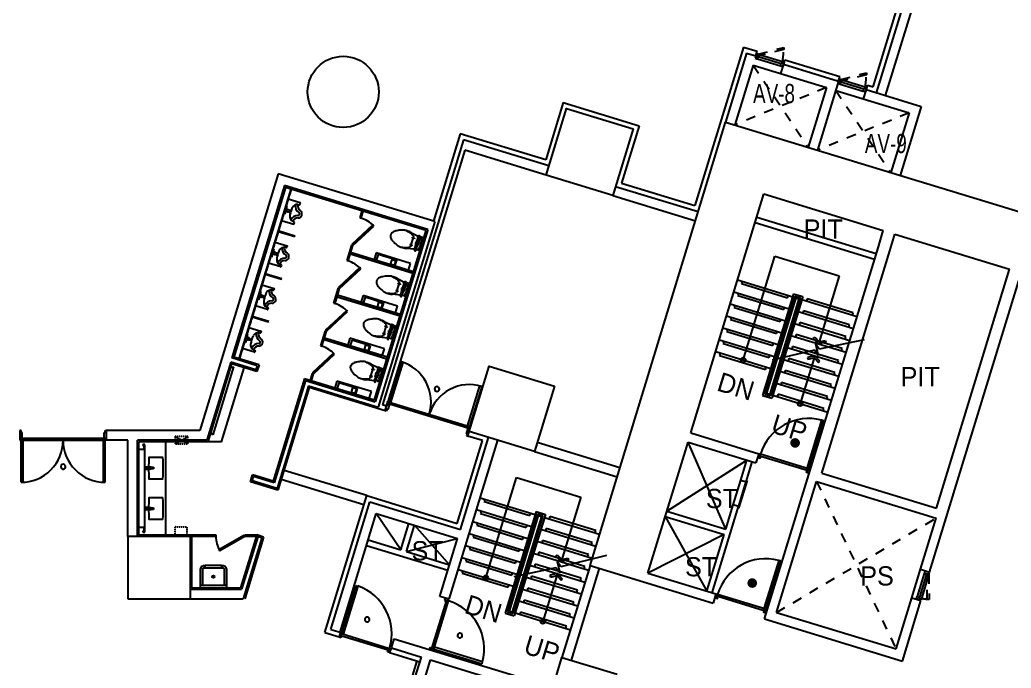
# Model space of a CAD drawing. Header units: millimetres. Extents: x -7718 to 414843, y 91724 to 341395.
# Drawn here: x 322653 to 343287, y 225466 to 238959 of the extents above; entities that cross this region are included whole.
import ezdxf
from ezdxf.enums import TextEntityAlignment as Align

# ---------------------------------------------------------------- set-up
doc = ezdxf.new("R2010")
doc.units = ezdxf.units.MM
doc.header["$LTSCALE"] = 200
doc.header["$MEASUREMENT"] = 0
doc.linetypes.add('HIDDEN', pattern=[2, 1, -1])
doc.linetypes.add('HIDDEN2', pattern=[0.188, 0.125, -0.063])
for name, color, linetype in [('DOOR', 4, 'CONTINUOUS'), ('e-plan', 9, 'CONTINUOUS'), ('w1', 3, 'CONTINUOUS')]:
    doc.layers.add(name, color=color, linetype=linetype)
doc.styles.add('kiahn', font='HY울릉도L.TTF')

# ---------------------------------------------------------------- blocks, each defined once
blk = doc.blocks.new('asd600')
at = {"layer": 'DOOR'}
for p, q in [((-100, 50), (-100, 550)), ((-50, 50), (-50, 550)), ((0, 35), (0, 565))]:
    blk.add_line(p, q, dxfattribs=at)
for points in [[(0, 600), (-100, 600), (-100, 565), (-100, 565), (-100, 550), (-50, 550), (-50, 565), (0, 565)], [(0, 0), (-100, 0), (-100, 35), (-100, 35), (-100, 50), (-50, 50), (-50, 35), (0, 35)]]:
    blk.add_lwpolyline(points, close=True, dxfattribs=at)
at = {"layer": 'DOOR', "linetype": 'HIDDEN'}
blk.add_lwpolyline([(154, 537), (116, 549), (-37, 49), (0, 35), (154, 537)], dxfattribs=at)
blk.add_arc((0, 135), 430, 74.3641, 90, dxfattribs=at)

msp = doc.modelspace()

# ---------------------------------------------------------------- linework, layer by layer
at = {"layer": 'e-plan'}
for p, q in [((340416, 237565), (342083, 243016)), ((340483, 237440), (342149, 242891)), ((340674, 237382), (341734, 240849)), ((337715, 238391), (336706, 235092)), ((337715, 238391), (338002, 238304)), ((337781, 238266), (337343, 236832)), ((337781, 238266), (337972, 238208)), ((337987, 238256), (337958, 238160)), ((337958, 238160), (337991, 238150)), ((337972, 238208), (338002, 238304)), ((338021, 238246), (337987, 238256)), ((337991, 238150), (338006, 238145)), ((338006, 238198), (338021, 238246)), ((338020, 238193), (338006, 238198)), ((338006, 238145), (338020, 238193)), ((338006, 238145), (338484, 237999)), ((338020, 238193), (338498, 238047)), ((338021, 238246), (338527, 238091)), ((338546, 238033), (338576, 238128)), ((338576, 238128), (339723, 237777)), ((337914, 238017), (337534, 236773)), ((337914, 238017), (339444, 237549)), ((338484, 237999), (338498, 238047)), ((338498, 237995), (338484, 237999)), ((338546, 238033), (338488, 237841)), ((338498, 238047), (338513, 238043)), ((338532, 237985), (338498, 237995)), ((338513, 238043), (338527, 238091)), ((338527, 238091), (338561, 238080)), ((338532, 237985), (338561, 238080)), ((338561, 238080), (338532, 237985)), ((338546, 238033), (339694, 237682)), ((338488, 237841), (339444, 237549)), ((339708, 237729), (339679, 237634)), ((339694, 237682), (339723, 237777)), ((339742, 237719), (339708, 237729)), ((339727, 237671), (339742, 237719)), ((339742, 237719), (340249, 237564)), ((339444, 237549), (339064, 236306)), ((339694, 237682), (339255, 236247)), ((339679, 237634), (339713, 237624)), ((339713, 237624), (339727, 237619)), ((339742, 237667), (339727, 237671)), ((339727, 237619), (339742, 237667)), ((339727, 237619), (340205, 237473)), ((339742, 237667), (340220, 237521)), ((340205, 237473), (340220, 237521)), ((340220, 237521), (340234, 237516)), ((340234, 237516), (340249, 237564)), ((340249, 237564), (340282, 237554)), ((340253, 237458), (340282, 237554)), ((340282, 237554), (340253, 237458)), ((340268, 237506), (340297, 237602)), ((340297, 237602), (340416, 237565)), ((339635, 237490), (341165, 237023)), ((340220, 237469), (340205, 237473)), ((340268, 237506), (340209, 237315)), ((340209, 237315), (341165, 237023)), ((340253, 237458), (340220, 237469)), ((340268, 237506), (341415, 237155)), ((333964, 237238), (333598, 236042)), ((333964, 237238), (335542, 236755)), ((341415, 237155), (340977, 235721)), ((341165, 237023), (340785, 235779)), ((334521, 227604), (337343, 236832)), ((335542, 236755), (335176, 235560)), ((337343, 236832), (343846, 234844)), ((331819, 236586), (331264, 234769)), ((333598, 236042), (331819, 236586)), ((331886, 236461), (330199, 230943)), ((333665, 235917), (331886, 236461)), ((331913, 236244), (330285, 230917)), ((333606, 235726), (331913, 236244)), ((328032, 235757), (326396, 230409)), ((331293, 234760), (328032, 235757)), ((328164, 235508), (327068, 231921)), ((328184, 235470), (327105, 231941)), ((331148, 234595), (328164, 235508)), ((331111, 234575), (328184, 235470)), ((335051, 235493), (336773, 234967)), ((335176, 235560), (336706, 235092)), ((327220, 231906), (328299, 235435)), ((334993, 235302), (336714, 234776)), ((336619, 230361), (338139, 235334)), ((338139, 235334), (340626, 234573)), ((328235, 235225), (328100, 234785)), ((328218, 235083), (328194, 235091)), ((328203, 235036), (328218, 235083)), ((328213, 235017), (328203, 235036)), ((328488, 235147), (328235, 235225)), ((328442, 235114), (328476, 235109)), ((328483, 235112), (328492, 235141)), ((328165, 234911), (328141, 234919)), ((328163, 234990), (328211, 234976)), ((328180, 234959), (328165, 234911)), ((328172, 235019), (328220, 235004)), ((328198, 234969), (328180, 234959)), ((328222, 234962), (328198, 234969)), ((328237, 235010), (328213, 235017)), ((328255, 234967), (328265, 234964)), ((328275, 234998), (328261, 234950)), ((328261, 234986), (328271, 234984)), ((328261, 234950), (328265, 234949)), ((328265, 234949), (328280, 234996)), ((328280, 234996), (328275, 234998)), ((329772, 234985), (329728, 234841)), ((329728, 234841), (329757, 234833)), ((329757, 234833), (329800, 234976)), ((329800, 234976), (329772, 234985)), ((337993, 234855), (340480, 234095)), ((341590, 227466), (343846, 234844)), ((328100, 234785), (328354, 234707)), ((328365, 234745), (328333, 234760)), ((328360, 234711), (328369, 234739)), ((330000, 234690), (329561, 234281)), ((329581, 234259), (330020, 234668)), ((330020, 234668), (330000, 234690)), ((331293, 234760), (330111, 230897)), ((337958, 234741), (340445, 233980)), ((328033, 234565), (328030, 234555)), ((328030, 234555), (328374, 234450)), ((328377, 234459), (328033, 234565)), ((328374, 234450), (328377, 234459)), ((330032, 231047), (331111, 234575)), ((331148, 234595), (330052, 231009)), ((330803, 234528), (330946, 234455)), ((330845, 234458), (330811, 234348)), ((330821, 234413), (330826, 234432)), ((330859, 234401), (330821, 234413)), ((330826, 234432), (330865, 234421)), ((330865, 234421), (330859, 234401)), ((330940, 234429), (330911, 234333)), ((330979, 234417), (330949, 234321)), ((330972, 234414), (331024, 234398)), ((330984, 234452), (331056, 234430)), ((331056, 234430), (331044, 234392)), ((331070, 234442), (331049, 234375)), ((331056, 234430), (331059, 234440)), ((331059, 234440), (331070, 234442)), ((340523, 234236), (340626, 234573)), ((340759, 234153), (340865, 234500)), ((340865, 234500), (343256, 233769)), ((327828, 233895), (327963, 234335)), ((327963, 234335), (328216, 234258)), ((328205, 234220), (328170, 234225)), ((328220, 234252), (328211, 234223)), ((329553, 234268), (329456, 233952)), ((329485, 233943), (329581, 234259)), ((329581, 234259), (329553, 234268)), ((329561, 234281), (329581, 234259)), ((330811, 234348), (330777, 234238)), ((330782, 234289), (330777, 234270)), ((330777, 234270), (330815, 234258)), ((330821, 234277), (330782, 234289)), ((330815, 234258), (330821, 234277)), ((330871, 234183), (330897, 234254)), ((330888, 234257), (330902, 234304)), ((330926, 234245), (330888, 234257)), ((330916, 234248), (330900, 234179)), ((330941, 234293), (330926, 234245)), ((330993, 234293), (330971, 234221)), ((331015, 234364), (330993, 234293)), ((331044, 234392), (331024, 234398)), ((331041, 234382), (331044, 234392)), ((331049, 234375), (331041, 234382)), ((339047, 229409), (340523, 234236)), ((327893, 234022), (327869, 234029)), ((327891, 234101), (327939, 234086)), ((327908, 234070), (327893, 234022)), ((327900, 234130), (327948, 234115)), ((327927, 234080), (327908, 234070)), ((327946, 234194), (327922, 234201)), ((327950, 234072), (327927, 234080)), ((327931, 234146), (327946, 234194)), ((327941, 234127), (327931, 234146)), ((327965, 234120), (327941, 234127)), ((327984, 234078), (327993, 234075)), ((327989, 234061), (328003, 234108)), ((327989, 234097), (327999, 234094)), ((327993, 234059), (327989, 234061)), ((328008, 234107), (327993, 234059)), ((328003, 234108), (328008, 234107)), ((329537, 234115), (329529, 234087)), ((329529, 234087), (330839, 233686)), ((330847, 233715), (329537, 234115)), ((330069, 234110), (330025, 233966)), ((330786, 233890), (330069, 234110)), ((330110, 234073), (330073, 233952)), ((330498, 233954), (330110, 234073)), ((330871, 234183), (330704, 234203)), ((330868, 234174), (330871, 234183)), ((330900, 234179), (330896, 234165)), ((330931, 234175), (330900, 234179)), ((337710, 231878), (338371, 234039)), ((338371, 234039), (339710, 233630)), ((339345, 229527), (340759, 234153)), ((328082, 233818), (327828, 233895)), ((328061, 233871), (328093, 233856)), ((328097, 233850), (328088, 233821)), ((329728, 233801), (329289, 233391)), ((329456, 233952), (329485, 233943)), ((329748, 233779), (329728, 233801)), ((330025, 233966), (330742, 233747)), ((330073, 233952), (330461, 233833)), ((330368, 233872), (330400, 233974)), ((330445, 233848), (330368, 233872)), ((330400, 233974), (330476, 233951)), ((330476, 233951), (330445, 233848)), ((330461, 233833), (330498, 233954)), ((330742, 233747), (330786, 233890)), ((327761, 233675), (327758, 233666)), ((327758, 233666), (328102, 233561)), ((328105, 233570), (327761, 233675)), ((329309, 233369), (329748, 233779)), ((330839, 233686), (330847, 233715)), ((339710, 233630), (339290, 232257)), ((341735, 228797), (343256, 233769)), ((327556, 233006), (327691, 233446)), ((327691, 233446), (327944, 233368)), ((328102, 233561), (328105, 233570)), ((329289, 233391), (329309, 233369)), ((330519, 233392), (330485, 233282)), ((330511, 233572), (330654, 233499)), ((330552, 233502), (330519, 233392)), ((330528, 233457), (330534, 233476)), ((330566, 233445), (330528, 233457)), ((330534, 233476), (330572, 233464)), ((330572, 233464), (330566, 233445)), ((330648, 233472), (330619, 233377)), ((330686, 233461), (330657, 233365)), ((330680, 233457), (330731, 233442)), ((330692, 233496), (330763, 233474)), ((330722, 233408), (330700, 233336)), ((330752, 233436), (330731, 233442)), ((330749, 233426), (330752, 233436)), ((330757, 233418), (330749, 233426)), ((330763, 233474), (330752, 233436)), ((330777, 233485), (330757, 233418)), ((330763, 233474), (330766, 233483)), ((330766, 233483), (330777, 233485)), ((337593, 233545), (338740, 233194)), ((337688, 233516), (337674, 233468)), ((337674, 233468), (338630, 233176)), ((327619, 233212), (327667, 233197)), ((327636, 233180), (327621, 233133)), ((327628, 233240), (327676, 233226)), ((327655, 233190), (327636, 233180)), ((327674, 233305), (327650, 233312)), ((327679, 233183), (327655, 233190)), ((327659, 233257), (327674, 233305)), ((327669, 233238), (327659, 233257)), ((327693, 233231), (327669, 233238)), ((327712, 233189), (327721, 233186)), ((327717, 233171), (327731, 233219)), ((327717, 233208), (327727, 233205)), ((327736, 233218), (327722, 233170)), ((327731, 233219), (327736, 233218)), ((327933, 233330), (327898, 233336)), ((327948, 233362), (327939, 233333)), ((329281, 233378), (329184, 233063)), ((329213, 233054), (329309, 233369)), ((329265, 233226), (329257, 233197)), ((329257, 233197), (330567, 232797)), ((330576, 232825), (329265, 233226)), ((329309, 233369), (329281, 233378)), ((329797, 233220), (329753, 233077)), ((330514, 233001), (329797, 233220)), ((329838, 233184), (329801, 233062)), ((330226, 233065), (329838, 233184)), ((330578, 233226), (330412, 233247)), ((330490, 233333), (330484, 233313)), ((330484, 233313), (330523, 233302)), ((330528, 233321), (330490, 233333)), ((330523, 233302), (330528, 233321)), ((330575, 233218), (330578, 233226)), ((330578, 233226), (330605, 233297)), ((330595, 233300), (330610, 233348)), ((330634, 233289), (330595, 233300)), ((330607, 233223), (330604, 233209)), ((330624, 233292), (330607, 233223)), ((330638, 233219), (330607, 233223)), ((330648, 233336), (330634, 233289)), ((330700, 233336), (330678, 233264)), ((337517, 233297), (338664, 232946)), ((337612, 233267), (337598, 233220)), ((337598, 233220), (338554, 232927)), ((338759, 233257), (338113, 231143)), ((338786, 233207), (338163, 231170)), ((338802, 233175), (338194, 231186)), ((338951, 233198), (338304, 231085)), ((338630, 233176), (338645, 233224)), ((338759, 233257), (338951, 233198)), ((338779, 233183), (338802, 233175)), ((338786, 233207), (338901, 233172)), ((338802, 233175), (338869, 233155)), ((327810, 232928), (327556, 233006)), ((327621, 233133), (327597, 233140)), ((327722, 233170), (327717, 233171)), ((327790, 232982), (327822, 232967)), ((329184, 233063), (329213, 233054)), ((329753, 233077), (330470, 232858)), ((329801, 233062), (330189, 232943)), ((330097, 232982), (330128, 233085)), ((330173, 232959), (330097, 232982)), ((330128, 233085), (330204, 233061)), ((330204, 233061), (330173, 232959)), ((330189, 232943), (330226, 233065)), ((330470, 232858), (330514, 233001)), ((337441, 233048), (338588, 232697)), ((337536, 233019), (337522, 232971)), ((337522, 232971), (338478, 232679)), ((338869, 233155), (338261, 231166)), ((338901, 233172), (338278, 231135)), ((338554, 232927), (338569, 232975)), ((338869, 233155), (338893, 233148)), ((338932, 233136), (340079, 232785)), ((339042, 233154), (339027, 233107)), ((339998, 232862), (339042, 233154)), ((327489, 232786), (327486, 232776)), ((327486, 232776), (327831, 232671)), ((327833, 232681), (327489, 232786)), ((327825, 232961), (327816, 232932)), ((329456, 232911), (329017, 232502)), ((329037, 232480), (329476, 232889)), ((329476, 232889), (329456, 232911)), ((330567, 232797), (330576, 232825)), ((337365, 232799), (338512, 232448)), ((337460, 232770), (337446, 232722)), ((338702, 232934), (338726, 232927)), ((338793, 232906), (338817, 232899)), ((338855, 232887), (340003, 232536)), ((338966, 232906), (338951, 232858)), ((339922, 232613), (338966, 232906)), ((339983, 232814), (339998, 232862)), ((327285, 232117), (327419, 232557)), ((327419, 232557), (327672, 232479)), ((327831, 232671), (327833, 232681)), ((330239, 232683), (330382, 232610)), ((330280, 232612), (330247, 232502)), ((330256, 232567), (330262, 232587)), ((330294, 232556), (330256, 232567)), ((330262, 232587), (330300, 232575)), ((330300, 232575), (330294, 232556)), ((330376, 232583), (330347, 232487)), ((330414, 232571), (330385, 232476)), ((330408, 232568), (330459, 232552)), ((330420, 232606), (330491, 232584)), ((330491, 232584), (330480, 232546)), ((330505, 232596), (330485, 232529)), ((330491, 232584), (330494, 232594)), ((330494, 232594), (330505, 232596)), ((337446, 232722), (338402, 232430)), ((338478, 232679), (338493, 232726)), ((338626, 232685), (338650, 232678)), ((338717, 232658), (338741, 232650)), ((338779, 232639), (339927, 232288)), ((338890, 232657), (338875, 232609)), ((339846, 232365), (338890, 232657)), ((339907, 232566), (339922, 232613)), ((327356, 232351), (327404, 232336)), ((327402, 232415), (327378, 232423)), ((327387, 232368), (327402, 232415)), ((327397, 232349), (327387, 232368)), ((327661, 232441), (327626, 232446)), ((327676, 232473), (327667, 232444)), ((329009, 232489), (328912, 232173)), ((328941, 232164), (329037, 232480)), ((329037, 232480), (329009, 232489)), ((329017, 232502), (329037, 232480)), ((330307, 232337), (330140, 232357)), ((330218, 232443), (330212, 232424)), ((330212, 232424), (330251, 232412)), ((330247, 232502), (330213, 232392)), ((330256, 232431), (330218, 232443)), ((330251, 232412), (330256, 232431)), ((330307, 232337), (330333, 232408)), ((330323, 232411), (330338, 232459)), ((330362, 232399), (330323, 232411)), ((330352, 232402), (330335, 232333)), ((330376, 232447), (330362, 232399)), ((330428, 232447), (330407, 232375)), ((330450, 232519), (330428, 232447)), ((330480, 232546), (330459, 232552)), ((330477, 232537), (330480, 232546)), ((330485, 232529), (330477, 232537)), ((337289, 232551), (338436, 232200)), ((337384, 232521), (337370, 232474)), ((337370, 232474), (338326, 232181)), ((338402, 232430), (338417, 232478)), ((338550, 232437), (338574, 232429)), ((338641, 232409), (338665, 232402)), ((338703, 232390), (339851, 232039)), ((338814, 232409), (338799, 232361)), ((339770, 232116), (338814, 232409)), ((339167, 232329), (339199, 232355)), ((339199, 232355), (339290, 232257)), ((339831, 232317), (339846, 232365)), ((327349, 232243), (327325, 232250)), ((327347, 232322), (327395, 232308)), ((327364, 232291), (327349, 232243)), ((327383, 232301), (327364, 232291)), ((327407, 232294), (327383, 232301)), ((327421, 232341), (327397, 232349)), ((327440, 232299), (327449, 232296)), ((327445, 232282), (327460, 232330)), ((327450, 232280), (327445, 232282)), ((327446, 232318), (327455, 232315)), ((327464, 232328), (327450, 232280)), ((327460, 232330), (327464, 232328)), ((328912, 232173), (328941, 232164)), ((328994, 232337), (328985, 232308)), ((328985, 232308), (330295, 231907)), ((330304, 231936), (328994, 232337)), ((329525, 232331), (329481, 232187)), ((329481, 232187), (330198, 231968)), ((330242, 232112), (329525, 232331)), ((329566, 232294), (329529, 232173)), ((329529, 232173), (329917, 232054)), ((329954, 232176), (329566, 232294)), ((329825, 232093), (329856, 232195)), ((329856, 232195), (329932, 232172)), ((329932, 232172), (329901, 232070)), ((329917, 232054), (329954, 232176)), ((330303, 232328), (330307, 232337)), ((330335, 232333), (330332, 232319)), ((330367, 232330), (330335, 232333)), ((337213, 232302), (338360, 231951)), ((337308, 232273), (337294, 232225)), ((337294, 232225), (338250, 231933)), ((338326, 232181), (338341, 232229)), ((338474, 232188), (338498, 232181)), ((338565, 232160), (338589, 232153)), ((338738, 232160), (338723, 232112)), ((339694, 231868), (338738, 232160)), ((339277, 232215), (339167, 232329)), ((339289, 232105), (339212, 232216)), ((339212, 232216), (339269, 231972)), ((339429, 232249), (339277, 232215)), ((340228, 232296), (339289, 232105)), ((339290, 232257), (339421, 232287)), ((339421, 232287), (339429, 232249)), ((327631, 231781), (327105, 231941)), ((327538, 232039), (327285, 232117)), ((327518, 232092), (327550, 232077)), ((327553, 232071), (327544, 232042)), ((329184, 232022), (328745, 231613)), ((328765, 231591), (329204, 232000)), ((329204, 232000), (329184, 232022)), ((329901, 232070), (329825, 232093)), ((330198, 231968), (330242, 232112)), ((337137, 232053), (338284, 231703)), ((337232, 232024), (337218, 231976)), ((337218, 231976), (338174, 231684)), ((338250, 231933), (338265, 231980)), ((339192, 232083), (338310, 231879)), ((338398, 231939), (338422, 231932)), ((338627, 232141), (339775, 231791)), ((339201, 231966), (338897, 230971)), ((339201, 231966), (339045, 231933)), ((339269, 231972), (339192, 232083)), ((339308, 231852), (339201, 231966)), ((339755, 232068), (339770, 232116)), ((327042, 231835), (326544, 230209)), ((327062, 231798), (326567, 230179)), ((327100, 231734), (326669, 230325)), ((327041, 231731), (327075, 231721)), ((327568, 231675), (327042, 231835)), ((327588, 231637), (327062, 231798)), ((327594, 231761), (327068, 231921)), ((327075, 231721), (327080, 231740)), ((327080, 231740), (327100, 231734)), ((327594, 231761), (327568, 231675)), ((327631, 231781), (327588, 231637)), ((329967, 231793), (330110, 231720)), ((330295, 231907), (330304, 231936)), ((330594, 231842), (330338, 231005)), ((330376, 230994), (330632, 231830)), ((330632, 231830), (330594, 231842)), ((338174, 231684), (338189, 231732)), ((338489, 231912), (338513, 231904)), ((338551, 231893), (339699, 231542)), ((338662, 231911), (338647, 231863)), ((339618, 231619), (338662, 231911)), ((339045, 231933), (339058, 231894)), ((339058, 231894), (339188, 231923)), ((339188, 231923), (339280, 231826)), ((339280, 231826), (339308, 231852)), ((339679, 231820), (339694, 231868)), ((326849, 230179), (327320, 231719)), ((328737, 231599), (328693, 231456)), ((328722, 231447), (328765, 231591)), ((328765, 231591), (328737, 231599)), ((328745, 231613), (328765, 231591)), ((329946, 231554), (329940, 231535)), ((329940, 231535), (329979, 231523)), ((329975, 231613), (329941, 231503)), ((329985, 231542), (329946, 231554)), ((330009, 231723), (329975, 231613)), ((329979, 231523), (329985, 231542)), ((329984, 231678), (329990, 231697)), ((330023, 231666), (329984, 231678)), ((329990, 231697), (330028, 231686)), ((330028, 231686), (330023, 231666)), ((330052, 231522), (330066, 231569)), ((330104, 231694), (330075, 231598)), ((330104, 231558), (330090, 231510)), ((330142, 231682), (330113, 231586)), ((330157, 231557), (330135, 231486)), ((330136, 231679), (330187, 231663)), ((330148, 231717), (330220, 231695)), ((330179, 231629), (330157, 231557)), ((330208, 231657), (330187, 231663)), ((330205, 231647), (330208, 231657)), ((330213, 231640), (330205, 231647)), ((330220, 231695), (330208, 231657)), ((330234, 231706), (330213, 231640)), ((330220, 231695), (330222, 231705)), ((330222, 231705), (330234, 231706)), ((338322, 231691), (338346, 231684)), ((338413, 231663), (338437, 231656)), ((338475, 231644), (339623, 231293)), ((338586, 231663), (338571, 231615)), ((339542, 231370), (338586, 231663)), ((339603, 231571), (339618, 231619)), ((328578, 231491), (327926, 229357)), ((328598, 231454), (327946, 229320)), ((328658, 231341), (328006, 229208)), ((328578, 231491), (330032, 231047)), ((328598, 231454), (330052, 231009)), ((328658, 231341), (330111, 230897)), ((328693, 231456), (328722, 231447)), ((329253, 231442), (329209, 231298)), ((329970, 231222), (329253, 231442)), ((329294, 231405), (329257, 231283)), ((329683, 231286), (329294, 231405)), ((330035, 231448), (329868, 231468)), ((330031, 231439), (330035, 231448)), ((330035, 231448), (330061, 231519)), ((330090, 231510), (330052, 231522)), ((330064, 231444), (330060, 231430)), ((330080, 231513), (330064, 231444)), ((330095, 231440), (330064, 231444)), ((331973, 230505), (332229, 231342)), ((332267, 231330), (332012, 230494)), ((332229, 231342), (332267, 231330)), ((338337, 231414), (338361, 231407)), ((338399, 231395), (339547, 231045)), ((338510, 231414), (338495, 231366)), ((339466, 231122), (338510, 231414)), ((339527, 231322), (339542, 231370)), ((328678, 231304), (328025, 229170)), ((330256, 230821), (328678, 231304)), ((329209, 231298), (329927, 231079)), ((329257, 231283), (329645, 231165)), ((329553, 231204), (329584, 231306)), ((329629, 231180), (329553, 231204)), ((329584, 231306), (329661, 231283)), ((329661, 231283), (329629, 231180)), ((329645, 231165), (329683, 231286)), ((329927, 231079), (329970, 231222)), ((338113, 231143), (338304, 231085)), ((338163, 231170), (338278, 231135)), ((338194, 231186), (338261, 231166)), ((338261, 231166), (338285, 231158)), ((338323, 231147), (339471, 230796)), ((338434, 231165), (338419, 231118)), ((339390, 230873), (338434, 231165)), ((339451, 231074), (339466, 231122)), ((330285, 230917), (330199, 230943)), ((330256, 230821), (330314, 231013)), ((330345, 230961), (330310, 230846)), ((330314, 231013), (330338, 231005)), ((330338, 231005), (330326, 230967)), ((330326, 230967), (330345, 230961)), ((330338, 231005), (332012, 230494)), ((330338, 231005), (330376, 230994)), ((331981, 230461), (330345, 230961)), ((330280, 230814), (330256, 230821)), ((330291, 230852), (330280, 230814)), ((330310, 230846), (330291, 230852)), ((339375, 230825), (339390, 230873)), ((332012, 230494), (331973, 230505)), ((332012, 230494), (332000, 230455)), ((332036, 230486), (332012, 230494)), ((322678, 230409), (322653, 230409)), ((322653, 230409), (322653, 230209)), ((322678, 230369), (322678, 230409)), ((322698, 230369), (322678, 230369)), ((322698, 230249), (322698, 230369)), ((324408, 230369), (324428, 230369)), ((324408, 230249), (324408, 230369)), ((324428, 230369), (324428, 230409)), ((324428, 230409), (324453, 230409)), ((326396, 230409), (324453, 230409)), ((324453, 230409), (324453, 230209)), ((326656, 230350), (326622, 230360)), ((326650, 230331), (326656, 230350)), ((326669, 230325), (326650, 230331)), ((331981, 230461), (331946, 230346)), ((331946, 230346), (331965, 230341)), ((331965, 230341), (331953, 230302)), ((331953, 230302), (331977, 230295)), ((331977, 230295), (332036, 230486)), ((332283, 230202), (331977, 230295)), ((332000, 230455), (331981, 230461)), ((336619, 230361), (338034, 229928)), ((322653, 230209), (322678, 230209)), ((322678, 230209), (322678, 230249)), ((322678, 230249), (322698, 230249)), ((322678, 230209), (324428, 230209)), ((322678, 229334), (322678, 230209)), ((322678, 230209), (322718, 230209)), ((324408, 230249), (322698, 230249)), ((322718, 230209), (322718, 229334)), ((324428, 230209), (324388, 230209)), ((324388, 230209), (324388, 229334)), ((324428, 230249), (324408, 230249)), ((324428, 230209), (324428, 230249)), ((324453, 230209), (324428, 230209)), ((324428, 229334), (324428, 230209)), ((324903, 230209), (324453, 230209)), ((324903, 228209), (324903, 230209)), ((326544, 230209), (325103, 230209)), ((325103, 228209), (325103, 230209)), ((326567, 230179), (325133, 230179)), ((325133, 228239), (325133, 230179)), ((325253, 230119), (325213, 230119)), ((325213, 230119), (325213, 230099)), ((325213, 230099), (325233, 230099)), ((325233, 230099), (325233, 230019)), ((325253, 228299), (325253, 230119)), ((325683, 230179), (325683, 228239)), ((326849, 230179), (326567, 230179)), ((331757, 228480), (332283, 230202)), ((335727, 227444), (336561, 230169)), ((336561, 230169), (337976, 229737)), ((337346, 228361), (336561, 230169)), ((325233, 230019), (325133, 230019)), ((338034, 229928), (337976, 229737)), ((339072, 229611), (338068, 229918)), ((339041, 229578), (338075, 229874)), ((336122, 228735), (337785, 229795)), ((337657, 229379), (337785, 229795)), ((337772, 229344), (337899, 229760)), ((325263, 229600), (325263, 229658)), ((325263, 229658), (325321, 229658)), ((325321, 229600), (325263, 229600)), ((325384, 229646), (325274, 229646)), ((325274, 229646), (325274, 229611)), ((325274, 229611), (325384, 229611)), ((325321, 229658), (325321, 229646)), ((325321, 229611), (325321, 229600)), ((325384, 229646), (325435, 229646)), ((325384, 229611), (325384, 229646)), ((325384, 229611), (325384, 229646)), ((325435, 229611), (325384, 229611)), ((325435, 229646), (325435, 229611)), ((327452, 229346), (327496, 229489)), ((327926, 229357), (327496, 229489)), ((329873, 229056), (328152, 229582)), ((339345, 229527), (341735, 228797)), ((322718, 229334), (322678, 229334)), ((324388, 229334), (324428, 229334)), ((328025, 229170), (327452, 229346)), ((327489, 229366), (327515, 229452)), ((328006, 229208), (327489, 229366)), ((327946, 229320), (327515, 229452)), ((329814, 228865), (328093, 229391)), ((332351, 227347), (332990, 229436)), ((332990, 229436), (334329, 229027)), ((337500, 228863), (337657, 229379)), ((337606, 228799), (337781, 229373)), ((337791, 229370), (337615, 228796)), ((337657, 229379), (337772, 229344)), ((337781, 229373), (337791, 229370)), ((338155, 226493), (339047, 229409)), ((338405, 226625), (339238, 229351)), ((339238, 229351), (341725, 228591)), ((329002, 226206), (329873, 229056)), ((329873, 229056), (331757, 228480)), ((332234, 229014), (333381, 228663)), ((332329, 228985), (332315, 228937)), ((332315, 228937), (333271, 228645)), ((334329, 229027), (333918, 227683)), ((337346, 228361), (337500, 228863)), ((337614, 228828), (337500, 228863)), ((325263, 228760), (325263, 228818)), ((325263, 228818), (325321, 228818)), ((325321, 228760), (325263, 228760)), ((325384, 228806), (325274, 228806)), ((325274, 228806), (325274, 228771)), ((325274, 228771), (325384, 228771)), ((325321, 228818), (325321, 228806)), ((325321, 228771), (325321, 228760)), ((325384, 228806), (325435, 228806)), ((325384, 228771), (325384, 228806)), ((325384, 228771), (325384, 228806)), ((325435, 228771), (325384, 228771)), ((325435, 228806), (325435, 228771)), ((332158, 228765), (333305, 228415)), ((332253, 228736), (332239, 228688)), ((332239, 228688), (333195, 228396)), ((333400, 228725), (332754, 226612)), ((333427, 228675), (332804, 226639)), ((333443, 228644), (332835, 226655)), ((333542, 228640), (332919, 226603)), ((333592, 228667), (332945, 226554)), ((333271, 228645), (333286, 228692)), ((333400, 228725), (333592, 228667)), ((333420, 228652), (333443, 228644)), ((333427, 228675), (333542, 228640)), ((333443, 228644), (333510, 228624)), ((336122, 228735), (337346, 228361)), ((337066, 227035), (337614, 228828)), ((337615, 228796), (337606, 228799)), ((330584, 227929), (330751, 228474)), ((330699, 227894), (330866, 228439)), ((332082, 228517), (333229, 228166)), ((332177, 228488), (332163, 228440)), ((332163, 228440), (333119, 228147)), ((333510, 228624), (332902, 226635)), ((333195, 228396), (333210, 228444)), ((333510, 228624), (333534, 228616)), ((333573, 228605), (334720, 228254)), ((333683, 228623), (333668, 228576)), ((334639, 228331), (333683, 228623)), ((336087, 228620), (336951, 227070)), ((336087, 228620), (337311, 228246)), ((341399, 227524), (341725, 228591)), ((325133, 228399), (325233, 228399)), ((325133, 228239), (326233, 228239)), ((325233, 228319), (325213, 228319)), ((325213, 228319), (325213, 228299)), ((325213, 228299), (325253, 228299)), ((325233, 228399), (325233, 228319)), ((326233, 227139), (326233, 228239)), ((326233, 228209), (326233, 228239)), ((326233, 228239), (326733, 228239)), ((326733, 228239), (326733, 228209)), ((326798, 227935), (327318, 228235)), ((327584, 228239), (327248, 227139)), ((327318, 228235), (327333, 228209)), ((327333, 228209), (327333, 228239)), ((327333, 228239), (327584, 228239)), ((327727, 228195), (327584, 228239)), ((332006, 228268), (333153, 227917)), ((332101, 228239), (332087, 228191)), ((333344, 228403), (333367, 228396)), ((333434, 228375), (333458, 228368)), ((333497, 228356), (334644, 228005)), ((333607, 228375), (333592, 228327)), ((334563, 228082), (333607, 228375)), ((334624, 228283), (334639, 228331)), ((337311, 228246), (335727, 227444)), ((336951, 227070), (337311, 228246)), ((326733, 228209), (326233, 228209)), ((327333, 228209), (326813, 227909)), ((327604, 228201), (327270, 227109)), ((327690, 228175), (327303, 226909)), ((327575, 228209), (327333, 228209)), ((327727, 228195), (327334, 226909)), ((327690, 228175), (327604, 228201)), ((329870, 228022), (331563, 227504)), ((329905, 228136), (330584, 227929)), ((331930, 228020), (333077, 227669)), ((332087, 228191), (333043, 227899)), ((333119, 228147), (333134, 228195)), ((333268, 228154), (333291, 228147)), ((333358, 228127), (333382, 228119)), ((333421, 228107), (334568, 227757)), ((333531, 228126), (333516, 228078)), ((334487, 227834), (333531, 228126)), ((334548, 228035), (334563, 228082)), ((326813, 227909), (326798, 227935)), ((330699, 227894), (331598, 227619)), ((332025, 227990), (332011, 227942)), ((332011, 227942), (332967, 227650)), ((333043, 227899), (333058, 227947)), ((333191, 227906), (333215, 227898)), ((333282, 227878), (333306, 227871)), ((333344, 227859), (334492, 227508)), ((333455, 227877), (333440, 227830)), ((334411, 227585), (333455, 227877)), ((333808, 227798), (333840, 227823)), ((333840, 227823), (333931, 227726)), ((334864, 227812), (333911, 227573)), ((334472, 227786), (334487, 227834)), ((331854, 227771), (333001, 227420)), ((331949, 227742), (331935, 227694)), ((331935, 227694), (332891, 227401)), ((332967, 227650), (332982, 227698)), ((333115, 227657), (333139, 227650)), ((333206, 227629), (333230, 227622)), ((333268, 227610), (334416, 227259)), ((333379, 227629), (333364, 227581)), ((334335, 227336), (333379, 227629)), ((333918, 227683), (333808, 227798)), ((333911, 227573), (333834, 227684)), ((333834, 227684), (333893, 227450)), ((334070, 227718), (333918, 227683)), ((333931, 227726), (334062, 227755)), ((334062, 227755), (334070, 227718)), ((334521, 227604), (337084, 226820)), ((331778, 227522), (332925, 227171)), ((331873, 227493), (331859, 227445)), ((331859, 227445), (332815, 227153)), ((332891, 227401), (332906, 227449)), ((333813, 227551), (332938, 227366)), ((333039, 227408), (333063, 227401)), ((333842, 227435), (333538, 226440)), ((333842, 227435), (333686, 227402)), ((333686, 227402), (333699, 227363)), ((333893, 227450), (333813, 227551)), ((333949, 227321), (333842, 227435)), ((334396, 227537), (334411, 227585)), ((335727, 227444), (337143, 227011)), ((341217, 226931), (341399, 227524)), ((341399, 227524), (341590, 227466)), ((332815, 227153), (332830, 227201)), ((333130, 227381), (333154, 227373)), ((333192, 227362), (334340, 227011)), ((333303, 227380), (333288, 227332)), ((334259, 227088), (333303, 227380)), ((333699, 227363), (333829, 227392)), ((333829, 227392), (333921, 227295)), ((333921, 227295), (333949, 227321)), ((334320, 227289), (334335, 227336)), ((326203, 227109), (327270, 227109)), ((326233, 227139), (327248, 227139)), ((326953, 227189), (326413, 227189)), ((329345, 226185), (329652, 227188)), ((329691, 227176), (329384, 226173)), ((329652, 227188), (329691, 227176)), ((332963, 227160), (332987, 227152)), ((333054, 227132), (333078, 227125)), ((333116, 227113), (334264, 226762)), ((333227, 227132), (333212, 227084)), ((334183, 226839), (333227, 227132)), ((334244, 227040), (334259, 227088)), ((337143, 227011), (337084, 226820)), ((338180, 226694), (337176, 227001)), ((326203, 226909), (327303, 226909)), ((331238, 225894), (331533, 226860)), ((331270, 225863), (331577, 226867)), ((331588, 226901), (331396, 226959)), ((331508, 226914), (331495, 226871)), ((331495, 226871), (331533, 226860)), ((331585, 226891), (331508, 226914)), ((331533, 226860), (331539, 226879)), ((331539, 226879), (331577, 226867)), ((331577, 226867), (331585, 226891)), ((332978, 226883), (333002, 226876)), ((333040, 226864), (334188, 226513)), ((333151, 226883), (333136, 226835)), ((334107, 226591), (333151, 226883)), ((334168, 226791), (334183, 226839)), ((338149, 226662), (337184, 226957)), ((340891, 225865), (341217, 226931)), ((341024, 225615), (341409, 226873)), ((341217, 226931), (341409, 226873)), ((332754, 226612), (332945, 226554)), ((332804, 226639), (332919, 226603)), ((332835, 226655), (332902, 226635)), ((332902, 226635), (332926, 226627)), ((332964, 226616), (334112, 226265)), ((333075, 226634), (333060, 226586)), ((334031, 226342), (333075, 226634)), ((334092, 226543), (334107, 226591)), ((338405, 226625), (340891, 225865)), ((338155, 226493), (341024, 225615)), ((329002, 226206), (329298, 226116)), ((329126, 226273), (329318, 226214)), ((329321, 226192), (329298, 226116)), ((329345, 226185), (329321, 226192)), ((329334, 226147), (329345, 226185)), ((329345, 226185), (330349, 225878)), ((329384, 226173), (329345, 226185)), ((334016, 226294), (334031, 226342)), ((329298, 226116), (329341, 226103)), ((329353, 226141), (329334, 226147)), ((329341, 226103), (329353, 226141)), ((329353, 226141), (330319, 225846)), ((330447, 226078), (333745, 225070)), ((330307, 225807), (330319, 225846)), ((330350, 225794), (330307, 225807)), ((330319, 225846), (330338, 225840)), ((330338, 225840), (330349, 225878)), ((330349, 225878), (330373, 225871)), ((330373, 225871), (330350, 225794)), ((330350, 225794), (330981, 225601)), ((330389, 225887), (331010, 225697)), ((331187, 225863), (331200, 225906)), ((331263, 225839), (331187, 225863)), ((331200, 225906), (331238, 225894)), ((331238, 225894), (331232, 225875)), ((331232, 225875), (331270, 225863)), ((331270, 225863), (331263, 225839)), ((331282, 225901), (331270, 225863)), ((331270, 225863), (332274, 225556)), ((332285, 225595), (331282, 225901)), ((330778, 225141), (330924, 225619)), ((331202, 225638), (333687, 224878)), ((331948, 219188), (333937, 225691)), ((332274, 225556), (332285, 225595)), ((333937, 225691), (335084, 225340))]:
    msp.add_line(p, q, dxfattribs=at)
at = {"layer": 'e-plan', "linetype": 'HIDDEN'}
for p, q in [((338021, 238246), (338553, 238382)), ((338554, 238342), (338023, 238206)), ((338553, 238382), (338554, 238342)), ((338023, 238206), (338021, 238246)), ((337914, 238017), (339064, 236306)), ((339742, 237719), (340274, 237855)), ((339745, 237679), (339742, 237719)), ((340275, 237815), (339745, 237679)), ((340274, 237855), (340275, 237815)), ((339444, 237549), (337534, 236773)), ((339635, 237490), (340785, 235779)), ((341165, 237023), (339255, 236247)), ((339238, 229351), (340891, 225865)), ((338405, 226625), (341725, 228591))]:
    msp.add_line(p, q, dxfattribs=at)
at = {"layer": 'e-plan', "linetype": 'HIDDEN2', "ltscale": 0.01}
msp.add_line((327230, 231903), (328309, 235432), dxfattribs=at)
at = {"layer": 'e-plan', "linetype": 'HIDDEN2', "ltscale": 0.02}
for p, q in [((325883, 230134), (326153, 230284)), ((326153, 230134), (325883, 230284))]:
    msp.add_line(p, q, dxfattribs=at)
at = {"layer": 'e-plan', "linetype": 'HIDDEN2', "ltscale": 0.005}
for p, q in [((325883, 230284), (325883, 230134)), ((326153, 230284), (325883, 230284)), ((325883, 230134), (326153, 230134)), ((326153, 230134), (326153, 230284)), ((325883, 228209), (325883, 228399)), ((325893, 228409), (326120, 228409)), ((326130, 228399), (326130, 228209)), ((326130, 228209), (325883, 228209))]:
    msp.add_line(p, q, dxfattribs=at)
at = {"layer": 'e-plan', "ltscale": 0.5}
for p, q in [((331588, 226901), (332599, 230209)), ((331823, 228355), (332408, 230268)), ((333423, 230167), (335144, 229641)), ((333364, 229976), (335086, 229449)), ((329126, 226273), (329939, 228931)), ((329939, 228931), (331823, 228355)), ((329318, 226214), (330072, 228682)), ((330584, 227929), (330072, 228682)), ((330072, 228682), (331765, 228164)), ((330866, 228439), (331598, 227619)), ((330699, 227894), (331765, 228164)), ((331396, 226959), (331765, 228164)), ((334521, 227604), (333937, 225691)), ((334713, 227545), (334128, 225633)), ((330389, 225887), (330447, 226078)), ((330835, 225123), (331010, 225697)), ((331026, 225065), (331202, 225638))]:
    msp.add_line(p, q, dxfattribs=at)
msp.add_lwpolyline([(334993, 235302), (333606, 235726), (334030, 237113), (335417, 236689), (334993, 235302)], dxfattribs=at)
for points in [[(333779, 231333), (333364, 229976), (332006, 230391), (332421, 231749)], [(324903, 226909), (326203, 226909), (326203, 228209), (324903, 228209)]]:
    msp.add_lwpolyline(points, close=True, dxfattribs=at)
at = {"layer": 'e-plan'}
for points in [[(339034, 229623), (339072, 229611), (339379, 230614), (339340, 230626)], [(338021, 229849), (338064, 229835), (338075, 229874), (338056, 229880), (338068, 229918), (338044, 229925), (338021, 229849), (338021, 229849)], [(339096, 229604), (339073, 229527), (339073, 229527), (339073, 229527), (339029, 229540), (339041, 229578), (339060, 229573), (339072, 229611)], [(338142, 226706), (338180, 226694), (338487, 227697), (338449, 227709)], [(337129, 226932), (337172, 226919), (337184, 226957), (337164, 226963), (337176, 227001), (337152, 227008), (337129, 226932), (337129, 226932)], [(338204, 226687), (338181, 226610), (338181, 226610), (338181, 226610), (338138, 226623), (338149, 226662), (338169, 226656), (338180, 226694)]]:
    msp.add_lwpolyline(points, close=True, dxfattribs=at)
at = {"layer": 'e-plan', "const_width": 100}
for points in [[(338756, 230190, 1), (338824, 230117, 1)], [(337864, 227274, 1), (337932, 227201, 1)]]:
    msp.add_lwpolyline(points, format="xyb", close=True, dxfattribs=at)
at = {"layer": 'e-plan'}
for points in [[(326963, 227139), (326963, 227509, 0.414214), (326873, 227599), (326853, 227599), (326853, 227604), (326513, 227604), (326513, 227599), (326493, 227599, 0.414214), (326403, 227509), (326403, 227139)], [(326513, 227549), (326493, 227549, 0.414214), (326453, 227509), (326453, 227229, 0.414214), (326493, 227189, 0.414214)], [(326873, 227189, 0.414214), (326913, 227229), (326913, 227509, 0.414214), (326873, 227549), (326853, 227549)]]:
    msp.add_lwpolyline(points, format="xyb", dxfattribs=at)
msp.add_lwpolyline([(326853, 227599), (326853, 227544), (326513, 227544), (326513, 227599)], dxfattribs=at)
at = {"layer": 'e-plan', "ltscale": 0.5}
msp.add_circle((329383, 237459), 740, dxfattribs=at)
at = {"layer": 'e-plan'}
for centre, radius in [((328234, 234984), 25), ((330964, 234437), 25), ((330926, 234313), 25), ((327963, 234095), 25), ((330633, 233357), 25), ((330671, 233481), 25), ((327691, 233205), 25), ((330400, 232592), 25), ((330362, 232467), 25), ((327419, 232316), 25), ((337710, 231878), 50), ((330090, 231578), 25), ((330128, 231702), 25), ((338897, 230971), 50), ((332351, 227347), 50), ((326683, 227369), 25), ((333538, 226440), 50)]:
    msp.add_circle(centre, radius, dxfattribs=at)
at = {"layer": 'e-plan', "linetype": 'HIDDEN'}
for centre in [(336560, 238423), (338281, 237897)]:
    msp.add_arc(centre, 1996, 350.4052, 357.6584, dxfattribs=at)
at = {"layer": 'e-plan'}
for centre, radius, start, end in [((329188, 234651), 951, 154.923, 160.5847), ((328425, 235008), 108, 81.1301, 154.923), ((328546, 235082), 159, 170.2203, 237.6079), ((328546, 235082), 109, 163, 237.6079), ((328478, 235114), 5, 253, 343), ((328487, 235142), 5, 343, 73), ((328394, 234866), 122, 175.9076, 240.0393), ((328624, 234850), 352, 160.5847, 175.9076), ((328438, 234729), 159, 88.3921, 154.6019), ((328438, 234729), 109, 88.3921, 163), ((328443, 234920), 83, 268.3921, 57.6079), ((328443, 234920), 33, 268.3921, 57.6079), ((329581, 234259), 600, 43, 73), ((328355, 234712), 5, 253, 343), ((328363, 234740), 5.89, 351.1301, 64.8699), ((330475, 234454), 108, 172.4623, 180.9901), ((330450, 234454), 82.6, 180.9901, 196.6901), ((330455, 234457), 87.7, 163, 172.4623), ((330455, 234457), 87.7, 153.5377, 163), ((330529, 234477), 165, 196.6901, 207.7808), ((330473, 234448), 108, 145.0099, 153.5377), ((330452, 234462), 82.6, 129.3099, 145.0099), ((330505, 234399), 165, 118.2192, 129.3099), ((330556, 234303), 273, 109.8699, 118.2192), ((330537, 234356), 217, 100.5073, 109.8699), ((330659, 233698), 887, 96.9625, 100.5073), ((330619, 234020), 562, 92.5108, 96.9625), ((330639, 233576), 1007, 91.4349, 92.5108), ((330625, 234126), 456, 89.8361, 91.4349), ((330626, 234369), 213, 81.7462, 89.8361), ((330613, 234280), 304, 74.9723, 81.7462), ((330577, 234147), 441, 68.2364, 74.9723), ((330575, 234253), 337, 61.3435, 68.6013), ((330449, 234023), 599, 57.0546, 61.3435), ((330453, 233837), 775, 63.1534, 68.2364), ((330648, 234329), 234, 50.1947, 57.0546), ((330604, 234276), 303, 46.4349, 50.1947), ((330485, 234152), 475, 43.4325, 46.4349), ((330703, 234358), 174, 36.1301, 43.4325), ((330841, 234459), 3.54, 343, 36.1301), ((330964, 234437), 25, 36.1301, 134.0628), ((328161, 234103), 122, 85.9607, 150.0924), ((328274, 234193), 159, 171.3981, 237.6079), ((328274, 234193), 109, 163, 237.6079), ((328205, 234225), 5.89, 261.1301, 334.8699), ((328215, 234253), 5, 343, 73), ((330624, 234528), 273, 207.7808, 216.1301), ((330579, 234495), 217, 216.1301, 225.4927), ((331049, 234972), 887, 225.4927, 229.0375), ((330836, 234728), 562, 229.0375, 233.4892), ((331100, 235085), 1007, 233.4892, 234.5651), ((330781, 234636), 456, 234.5651, 236.1639), ((330646, 234434), 213, 236.1639, 244.2538), ((330685, 234516), 304, 244.2538, 251.0277), ((330730, 234646), 441, 251.0277, 257.7636), ((330652, 234467), 244, 257.3987, 266.5834), ((330800, 234972), 775, 257.7636, 262.8466), ((330686, 235050), 828, 266.5834, 268.9454), ((330691, 235286), 1064, 268.9454, 271.0286), ((330700, 234786), 564, 271.0286, 273.556), ((330717, 234514), 291, 273.556, 277.0722), ((330746, 234279), 54.8, 277.0722, 298), ((330766, 234242), 12.3, 298, 343), ((330926, 234313), 35, 107.8499, 218.1501), ((330926, 234313), 35, 287.8499, 38.1501), ((330528, 234356), 463, 337.2894, 343), ((330572, 234500), 463, 343, 347.3383), ((328940, 233838), 951, 165.4153, 171.077), ((328361, 233989), 352, 150.0924, 165.4153), ((328171, 234031), 83, 268.3921, 57.6079), ((328171, 234031), 33, 268.3921, 57.6079), ((330882, 234169), 15, 159.6335, 346.3665), ((330960, 234425), 251, 263.3597, 267.0362), ((330948, 234194), 20, 267.0362, 280.0737), ((330951, 234179), 5.01, 280.0737, 337.2894), ((328107, 233969), 108, 171.077, 244.8699), ((328166, 233839), 159, 88.3921, 155.7797), ((328166, 233839), 109, 88.3921, 163), ((328083, 233823), 5, 253, 343), ((328092, 233851), 5, 343, 73), ((329309, 233369), 600, 43, 73), ((330212, 233442), 165, 118.2192, 129.3099), ((330263, 233347), 273, 109.8699, 118.2192), ((330244, 233400), 217, 100.5073, 109.8699), ((330366, 232741), 887, 96.9625, 100.5073), ((330327, 233063), 562, 92.5108, 96.9625), ((330347, 232619), 1007, 91.4349, 92.5108), ((330333, 233170), 456, 89.8361, 91.4349), ((330333, 233413), 213, 81.7462, 89.8361), ((330320, 233323), 304, 74.9723, 81.7462), ((330285, 233190), 441, 68.2364, 74.9723), ((330282, 233296), 337, 61.3435, 68.6013), ((330157, 233067), 599, 57.0546, 61.3435), ((330161, 232881), 775, 63.1534, 68.2364), ((330183, 233498), 108, 172.4623, 180.9901), ((330157, 233498), 82.6, 180.9901, 196.6901), ((330163, 233501), 87.7, 163, 172.4623), ((330236, 233521), 165, 196.6901, 207.7808), ((330163, 233501), 87.7, 153.5377, 163), ((330181, 233492), 108, 145.0099, 153.5377), ((330332, 233572), 273, 207.7808, 216.1301), ((330160, 233506), 82.6, 129.3099, 145.0099), ((330287, 233539), 217, 216.1301, 225.4927), ((330756, 234016), 887, 225.4927, 229.0375), ((330355, 233373), 234, 50.1947, 57.0546), ((330311, 233320), 303, 46.4349, 50.1947), ((330193, 233196), 475, 43.4325, 46.4349), ((330411, 233402), 174, 36.1301, 43.4325), ((330549, 233503), 3.54, 343, 36.1301), ((330633, 233357), 35, 107.8499, 218.1501), ((330671, 233481), 25, 36.1301, 134.0628), ((330280, 233543), 463, 343, 347.3383), ((328668, 232949), 951, 165.4153, 171.077), ((328089, 233099), 352, 150.0924, 165.4153), ((327889, 233214), 122, 85.9607, 150.0924), ((328002, 233304), 159, 171.3981, 237.6079), ((328002, 233304), 109, 163, 237.6079), ((327899, 233142), 83, 268.3921, 57.6079), ((327934, 233336), 5.89, 261.1301, 334.8699), ((327943, 233364), 5, 343, 73), ((330544, 233771), 562, 229.0375, 233.4892), ((330808, 234128), 1007, 233.4892, 234.5651), ((330489, 233679), 456, 234.5651, 236.1639), ((330353, 233478), 213, 236.1639, 244.2538), ((330393, 233559), 304, 244.2538, 251.0277), ((330437, 233690), 441, 251.0277, 257.7636), ((330359, 233511), 244, 257.3987, 266.5834), ((330508, 234015), 775, 257.7636, 262.8466), ((330394, 234094), 828, 266.5834, 268.9454), ((330398, 234330), 1064, 268.9454, 271.0286), ((330407, 233829), 564, 271.0286, 273.556), ((330424, 233558), 291, 273.556, 277.0722), ((330453, 233323), 54.8, 277.0722, 298), ((330473, 233285), 12.3, 298, 343), ((330589, 233212), 15, 159.6335, 346.3665), ((330667, 233469), 251, 263.3597, 267.0362), ((330633, 233357), 35, 287.8499, 38.1501), ((330656, 233238), 20, 267.0362, 280.0737), ((330658, 233223), 5.01, 280.0737, 337.2894), ((330236, 233400), 463, 337.2894, 343), ((327835, 233079), 108, 171.077, 244.8699), ((327894, 232950), 159, 88.3921, 155.7797), ((327894, 232950), 109, 88.3921, 163), ((327899, 233142), 33, 268.3921, 57.6079), ((329037, 232480), 600, 43, 73), ((327811, 232933), 5, 253, 343), ((327820, 232962), 5, 343, 73), ((329911, 232609), 108, 172.4623, 180.9901), ((329885, 232608), 82.6, 180.9901, 196.6901), ((329891, 232611), 87.7, 163, 172.4623), ((329964, 232632), 165, 196.6901, 207.7808), ((329891, 232611), 87.7, 153.5377, 163), ((329909, 232602), 108, 145.0099, 153.5377), ((329888, 232617), 82.6, 129.3099, 145.0099), ((329940, 232553), 165, 118.2192, 129.3099), ((329991, 232458), 273, 109.8699, 118.2192), ((329972, 232510), 217, 100.5073, 109.8699), ((330095, 231852), 887, 96.9625, 100.5073), ((330055, 232174), 562, 92.5108, 96.9625), ((330075, 231730), 1007, 91.4349, 92.5108), ((330061, 232281), 456, 89.8361, 91.4349), ((330062, 232524), 213, 81.7462, 89.8361), ((330049, 232434), 304, 74.9723, 81.7462), ((330013, 232301), 441, 68.2364, 74.9723), ((330010, 232407), 337, 61.3435, 68.6013), ((329885, 232177), 599, 57.0546, 61.3435), ((329889, 231991), 775, 63.1534, 68.2364), ((330083, 232483), 234, 50.1947, 57.0546), ((330039, 232431), 303, 46.4349, 50.1947), ((329921, 232306), 475, 43.4325, 46.4349), ((330139, 232513), 174, 36.1301, 43.4325), ((330277, 232613), 3.54, 343, 36.1301), ((330400, 232592), 25, 36.1301, 134.0628), ((327817, 232210), 352, 150.0924, 165.4153), ((327617, 232325), 122, 85.9607, 150.0924), ((327730, 232414), 159, 171.3981, 237.6079), ((327730, 232414), 109, 163, 237.6079), ((327662, 232447), 5.89, 261.1301, 334.8699), ((327671, 232474), 5, 343, 73), ((330060, 232682), 273, 207.7808, 216.1301), ((330015, 232649), 217, 216.1301, 225.4927), ((330484, 233127), 887, 225.4927, 229.0375), ((330272, 232882), 562, 229.0375, 233.4892), ((330536, 233239), 1007, 233.4892, 234.5651), ((330217, 232790), 456, 234.5651, 236.1639), ((330081, 232588), 213, 236.1639, 244.2538), ((330121, 232670), 304, 244.2538, 251.0277), ((330166, 232800), 441, 251.0277, 257.7636), ((330087, 232622), 244, 257.3987, 266.5834), ((330236, 233126), 775, 257.7636, 262.8466), ((330122, 233204), 828, 266.5834, 268.9454), ((330126, 233440), 1064, 268.9454, 271.0286), ((330135, 232940), 564, 271.0286, 273.556), ((330152, 232668), 291, 273.556, 277.0722), ((330181, 232433), 54.8, 277.0722, 298), ((330201, 232396), 12.3, 298, 343), ((330362, 232467), 35, 107.8499, 218.1501), ((330362, 232467), 35, 287.8499, 38.1501), ((329964, 232510), 463, 337.2894, 343), ((330008, 232654), 463, 343, 347.3383), ((327563, 232190), 108, 171.077, 244.8699), ((328396, 232059), 951, 165.4153, 171.077), ((327622, 232061), 159, 88.3921, 155.7797), ((327622, 232061), 109, 88.3921, 163), ((327627, 232252), 83, 268.3921, 57.6079), ((327627, 232252), 33, 268.3921, 57.6079), ((328765, 231591), 600, 43, 73), ((330317, 232323), 15, 159.6335, 346.3665), ((330396, 232579), 251, 263.3597, 267.0362), ((330384, 232348), 20, 267.0362, 280.0737), ((330386, 232334), 5.01, 280.0737, 337.2894), ((327539, 232044), 5, 253, 343), ((327548, 232073), 5, 343, 73), ((329639, 231719), 108, 172.4623, 180.9901), ((329619, 231722), 87.7, 163, 172.4623), ((329619, 231722), 87.7, 153.5377, 163), ((329637, 231713), 108, 145.0099, 153.5377), ((329616, 231727), 82.6, 129.3099, 145.0099), ((329668, 231664), 165, 118.2192, 129.3099), ((329720, 231568), 273, 109.8699, 118.2192), ((329701, 231621), 217, 100.5073, 109.8699), ((329823, 230963), 887, 96.9625, 100.5073), ((329783, 231285), 562, 92.5108, 96.9625), ((329803, 230841), 1007, 91.4349, 92.5108), ((329789, 231391), 456, 89.8361, 91.4349), ((329790, 231634), 213, 81.7462, 89.8361), ((329777, 231545), 304, 74.9723, 81.7462), ((329741, 231411), 441, 68.2364, 74.9723), ((329739, 231518), 337, 61.3435, 68.6013), ((329613, 231288), 599, 57.0546, 61.3435), ((329617, 231102), 775, 63.1534, 68.2364), ((329811, 231594), 234, 50.1947, 57.0546), ((329768, 231541), 303, 46.4349, 50.1947), ((329649, 231417), 475, 43.4325, 46.4349), ((329867, 231623), 174, 36.1301, 43.4325), ((330338, 231005), 875, 343, 73.0002), ((329614, 231719), 82.6, 180.9901, 196.6901), ((329692, 231742), 165, 196.6901, 207.7808), ((329788, 231793), 273, 207.7808, 216.1301), ((329743, 231760), 217, 216.1301, 225.4927), ((330212, 232237), 887, 225.4927, 229.0375), ((330000, 231992), 562, 229.0375, 233.4892), ((330264, 232350), 1007, 233.4892, 234.5651), ((329945, 231901), 456, 234.5651, 236.1639), ((330005, 231724), 3.54, 343, 36.1301), ((330090, 231578), 35, 107.8499, 218.1501), ((330090, 231578), 35, 287.8499, 38.1501), ((330128, 231702), 25, 36.1301, 134.0628), ((329736, 231764), 463, 343, 347.3383), ((329809, 231699), 213, 236.1639, 244.2538), ((329849, 231781), 304, 244.2538, 251.0277), ((329894, 231911), 441, 251.0277, 257.7636), ((329815, 231732), 244, 257.3987, 266.5834), ((329964, 232237), 775, 257.7636, 262.8466), ((329850, 232315), 828, 266.5834, 268.9454), ((329855, 232551), 1064, 268.9454, 271.0286), ((329864, 232051), 564, 271.0286, 273.556), ((329880, 231779), 291, 273.556, 277.0722), ((329910, 231544), 54.8, 277.0722, 298), ((329929, 231507), 12.3, 298, 343), ((330046, 231434), 15, 159.6335, 346.3665), ((330124, 231690), 251, 263.3597, 267.0362), ((330112, 231459), 20, 267.0362, 280.0737), ((330114, 231444), 5.01, 280.0737, 337.2894), ((329692, 231621), 463, 337.2894, 343), ((332012, 230494), 875, 73.0001, 163.0003), ((331336, 231275), 50, 313.0001, 133.0001), ((331336, 231275), 50, 133.0001, 313.0001), ((339072, 229611), 1050, 75.1937, 163), ((322678, 230209), 875, 269.9999, 0.0001), ((324428, 230209), 875, 179.9998, 270), ((323553, 229659), 50, 30, 210), ((323553, 229659), 50, 210, 30), ((330050, 229629), 4716, 177.3592, 179.9991), ((325344, 229846), 5, 91.6129, 177.3592), ((325486, 224806), 5047, 88.3852, 91.6129), ((325628, 229846), 5, 2.6389, 88.3852), ((320921, 229629), 4716, 357.3592, 2.6389), ((330050, 229629), 4716, 179.9991, 182.6389), ((325344, 229412), 5, 182.6389, 268.3852), ((325486, 234452), 5047, 268.3852, 271.6129), ((325628, 229412), 5, 271.6129, 357.3592), ((330050, 228789), 4716, 177.3592, 179.9991), ((325344, 229006), 5, 91.6129, 177.3592), ((325486, 223966), 5047, 88.3852, 91.6129), ((325628, 229006), 5, 2.6389, 88.3852), ((320921, 228789), 4716, 357.3592, 2.6389), ((330050, 228789), 4716, 179.9991, 182.6389), ((325344, 228572), 5, 182.6389, 268.3852), ((325486, 233612), 5047, 268.3852, 271.6129), ((325628, 228572), 5, 271.6129, 357.3592), ((327333, 228209), 600, 180, 210), ((338180, 226694), 1050, 75.1937, 163), ((326413, 227179), 10, 90, 180), ((326953, 227179), 10, 0, 90), ((329345, 226185), 1050, 343, 70.8063), ((331270, 225863), 1050, 345.1937, 73), ((329883, 226477), 50, 13, 193), ((329883, 226477), 50, 193, 13), ((331813, 226145), 50, 43, 223), ((331813, 226145), 50, 223, 43)]:
    msp.add_arc(centre, radius, start, end, dxfattribs=at)
at = {"layer": 'e-plan', "linetype": 'HIDDEN2', "ltscale": 0.005}
for centre, start, end in [((325893, 228399), 90, 180), ((326120, 228399), 360, 90)]:
    msp.add_arc(centre, 10, start, end, dxfattribs=at)

# ---------------------------------------------------------------- block references
at = {"layer": 'w1', "extrusion": (0, 0, -1), "zscale": -0.9999999999999998, "rotation": 197.0000044700618}
msp.add_blockref('asd600', (-341587, 227456), dxfattribs=at)

# ---------------------------------------------------------------- texts
at = {"layer": 'e-plan', "style": 'kiahn', "width": 0.75}
for s, p in [('AV-8', (338351, 237425)), ('AV-9', (340678, 236385))]:
    msp.add_text(s, height=400, dxfattribs=at).set_placement(p, align=Align.MIDDLE_CENTER)
at = {"layer": 'e-plan', "style": 'kiahn'}
for p in [(339376, 234604), (341394, 231534)]:
    msp.add_text('PIT', height=400, dxfattribs=at).set_placement(p, align=Align.MIDDLE)
for s, p in [('DN', (337558, 231331)), ('UP', (338671, 230460))]:
    msp.add_text(s, height=400, rotation=343, dxfattribs=at).set_placement(p, align=Align.MIDDLE)
for s, p in [('ST', (337601, 228797)), ('ST', (331475, 227710)), ('ST', (337167, 227377)), ('PS', (340844, 227186))]:
    msp.add_text(s, height=400, dxfattribs=at).set_placement(p, align=Align.RIGHT)
for s, p in [('DN', (332607, 226399)), ('UP', (333810, 225568))]:
    msp.add_text(s, height=400, rotation=343, dxfattribs=at).set_placement(p, align=Align.RIGHT)

doc.saveas('drawing.dxf')
